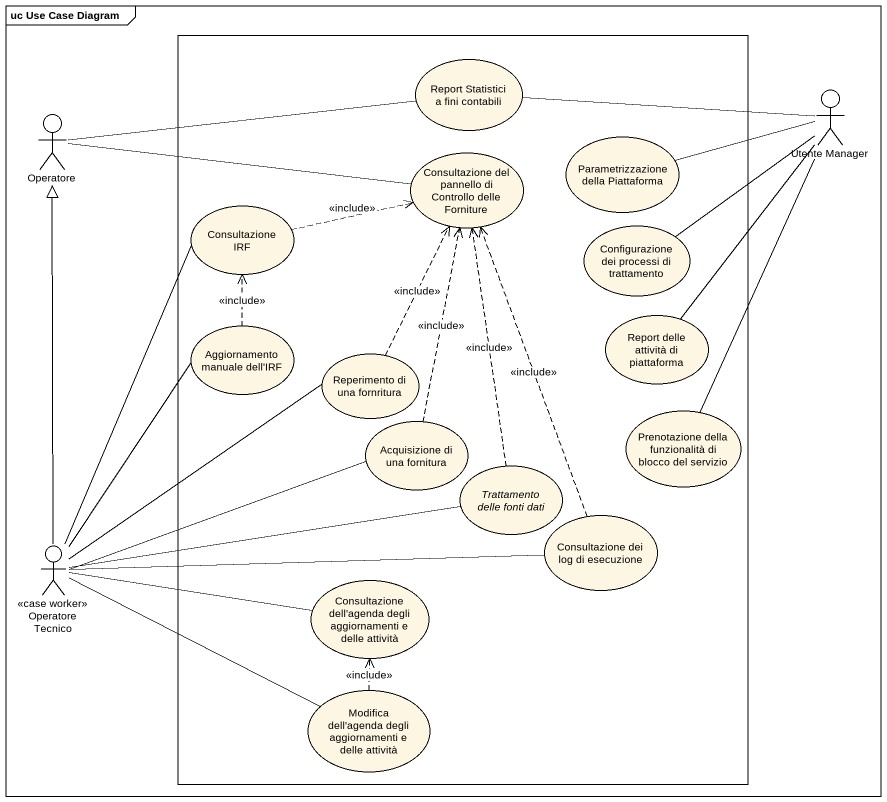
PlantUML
@startuml
mainframe uc Use Case Diagram
rectangle " " as rectangle1 {
  usecase "Report Statistici a fini contabili" as Report_Statistici_a_fini
  usecase "Consultazione del pannello di Controllo delle Forniture" as Consultazione_del_pannello
  usecase "Parametrizzazione della Piattaforma" as Parametrizzazione_della
  usecase "Consultazione IRF" as Consultazione_IRF
  usecase "Configurazione dei processi di trattamento" as Configurazione_dei_processi
  usecase "Aggiornamento manuale dell'IRF" as Aggiornamento_manuale_dell
  usecase "Report delle attività di piattaforma" as Report_delle_attività_di
  usecase "Reperimento di una fornritura" as Reperimento_di_una
  usecase "Acquisizione di una fornitura" as Acquisizione_di_una
  usecase "Prenotazione della funzionalità di blocco del servizio" as Prenotazione_della
  usecase "Trattamento delle fonti dati" as Trattamento_delle_fonti_dati
  usecase "Consultazione dei log di esecuzione" as Consultazione_dei_log_di
  usecase "Consultazione dell'agenda degli aggiornamenti e delle attività" as Consultazione_dell_agenda
  usecase "Modifica dell'agenda degli aggiornamenti e delle attività" as Modifica_dell_agenda_degli
}
actor Operatore
actor "Utente Manager" as Utente_Manager
actor "Operatore Tecnico" as Operatore_Tecnico <<case worker>>
Report_Statistici_a_fini -right- Utente_Manager
Operatore -right- Report_Statistici_a_fini
Operatore -right- Consultazione_del_pannello
Parametrizzazione_della -right- Utente_Manager
Consultazione_IRF .right.> Consultazione_del_pannello : <<include>>
Consultazione_IRF -- Operatore_Tecnico
Configurazione_dei_processi -up- Utente_Manager
Aggiornamento_manuale_dell .up.> Consultazione_IRF : <<include>>
Report_delle_attività_di -up- Utente_Manager
Reperimento_di_una .up.> Consultazione_del_pannello : <<include>>
Acquisizione_di_una .up.> Consultazione_del_pannello : <<include>>
Prenotazione_della -up- Utente_Manager
Trattamento_delle_fonti_dati .up.> Consultazione_del_pannello : <<include>>
Consultazione_dei_log_di .up.> Consultazione_del_pannello : <<include>>
Operatore_Tecnico -up-|> Operatore
Operatore_Tecnico -up- Aggiornamento_manuale_dell
Operatore_Tecnico -up- Reperimento_di_una
Operatore_Tecnico -right- Acquisizione_di_una
Operatore_Tecnico -right- Trattamento_delle_fonti_dati
Operatore_Tecnico -right- Consultazione_dei_log_di
Operatore_Tecnico -right- Consultazione_dell_agenda
Operatore_Tecnico -right- Consultazione_dell_agenda
Operatore_Tecnico -right- Modifica_dell_agenda_degli
Modifica_dell_agenda_degli .up.> Consultazione_dell_agenda : <<include>>
@enduml
